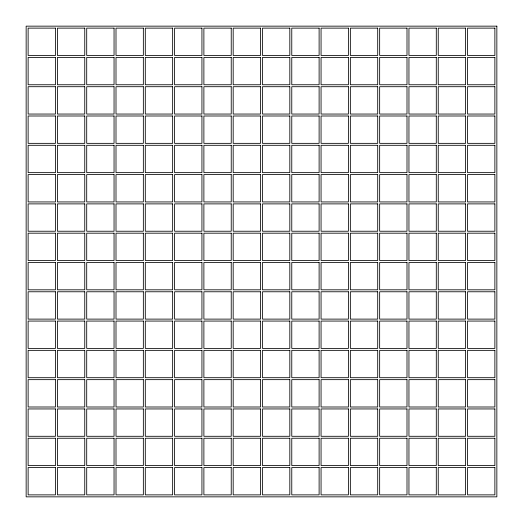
<?xml version="1.0" encoding="UTF-8"?>
<svg xmlns="http://www.w3.org/2000/svg" width="523" height="523" viewBox="0 0 523 523"><rect width="100%" height="100%" fill="white"/><g stroke="black" fill="none" stroke-linecap="round" stroke-linejoin="round"><path stroke-width="0.78" d="M496.85 26.15L26.15 26.15L26.15 496.85L496.85 496.85L496.85 26.15M55.464 28.124L28.124 28.124L28.124 55.464L55.464 55.464L55.464 28.124M84.759 28.124L57.419 28.124L57.419 55.464L84.759 55.464L84.759 28.124M114.053 28.124L86.707 28.124L86.707 55.464L114.053 55.464L114.053 28.124M143.348 28.124L116.001 28.124L116.001 55.464L143.348 55.464L143.348 28.124M172.642 28.124L145.296 28.124L145.296 55.464L172.642 55.464L172.642 28.124M201.937 28.124L174.59 28.124L174.59 55.464L201.937 55.464L201.937 28.124M231.231 28.124L203.885 28.124L203.885 55.464L231.231 55.464L231.231 28.124M260.526 28.124L233.18 28.124L233.18 55.464L260.526 55.464L260.526 28.124M289.82 28.124L262.474 28.124L262.474 55.464L289.82 55.464L289.82 28.124M319.115 28.124L291.769 28.124L291.769 55.464L319.115 55.464L319.115 28.124M348.41 28.124L321.063 28.124L321.063 55.464L348.41 55.464L348.41 28.124M377.704 28.124L350.358 28.124L350.358 55.464L377.704 55.464L377.704 28.124M406.999 28.124L379.652 28.124L379.652 55.464L406.999 55.464L406.999 28.124M436.293 28.124L408.947 28.124L408.947 55.464L436.293 55.464L436.293 28.124M465.581 28.124L438.241 28.124L438.241 55.464L465.581 55.464L465.581 28.124M494.876 28.124L467.536 28.124L467.536 55.464L494.876 55.464L494.876 28.124M55.464 57.419L28.124 57.419L28.124 84.759L55.464 84.759L55.464 57.419M84.759 57.419L57.419 57.419L57.419 84.759L84.759 84.759L84.759 57.419M114.053 57.419L86.707 57.419L86.707 84.759L114.053 84.759L114.053 57.419M143.348 57.419L116.001 57.419L116.001 84.759L143.348 84.759L143.348 57.419M172.642 57.419L145.296 57.419L145.296 84.759L172.642 84.759L172.642 57.419M201.937 57.419L174.59 57.419L174.59 84.759L201.937 84.759L201.937 57.419M231.231 57.419L203.885 57.419L203.885 84.759L231.231 84.759L231.231 57.419M260.526 57.419L233.18 57.419L233.18 84.759L260.526 84.759L260.526 57.419M289.82 57.419L262.474 57.419L262.474 84.759L289.82 84.759L289.82 57.419M319.115 57.419L291.769 57.419L291.769 84.759L319.115 84.759L319.115 57.419M348.41 57.419L321.063 57.419L321.063 84.759L348.41 84.759L348.41 57.419M377.704 57.419L350.358 57.419L350.358 84.759L377.704 84.759L377.704 57.419M406.999 57.419L379.652 57.419L379.652 84.759L406.999 84.759L406.999 57.419M436.293 57.419L408.947 57.419L408.947 84.759L436.293 84.759L436.293 57.419M465.581 57.419L438.241 57.419L438.241 84.759L465.581 84.759L465.581 57.419M494.876 57.419L467.536 57.419L467.536 84.759L494.876 84.759L494.876 57.419M55.464 86.707L28.124 86.707L28.124 114.053L55.464 114.053L55.464 86.707M84.759 86.707L57.419 86.707L57.419 114.053L84.759 114.053L84.759 86.707M114.053 86.707L86.707 86.707L86.707 114.053L114.053 114.053L114.053 86.707M143.348 86.707L116.001 86.707L116.001 114.053L143.348 114.053L143.348 86.707M172.642 86.707L145.296 86.707L145.296 114.053L172.642 114.053L172.642 86.707M201.937 86.707L174.59 86.707L174.59 114.053L201.937 114.053L201.937 86.707M231.231 86.707L203.885 86.707L203.885 114.053L231.231 114.053L231.231 86.707M260.526 86.707L233.18 86.707L233.18 114.053L260.526 114.053L260.526 86.707M289.82 86.707L262.474 86.707L262.474 114.053L289.82 114.053L289.82 86.707M319.115 86.707L291.769 86.707L291.769 114.053L319.115 114.053L319.115 86.707M348.41 86.707L321.063 86.707L321.063 114.053L348.41 114.053L348.41 86.707M377.704 86.707L350.358 86.707L350.358 114.053L377.704 114.053L377.704 86.707M406.999 86.707L379.652 86.707L379.652 114.053L406.999 114.053L406.999 86.707M436.293 86.707L408.947 86.707L408.947 114.053L436.293 114.053L436.293 86.707M465.581 86.707L438.241 86.707L438.241 114.053L465.581 114.053L465.581 86.707M494.876 86.707L467.536 86.707L467.536 114.053L494.876 114.053L494.876 86.707M55.464 116.001L28.124 116.001L28.124 143.348L55.464 143.348L55.464 116.001M84.759 116.001L57.419 116.001L57.419 143.348L84.759 143.348L84.759 116.001M114.053 116.001L86.707 116.001L86.707 143.348L114.053 143.348L114.053 116.001M143.348 116.001L116.001 116.001L116.001 143.348L143.348 143.348L143.348 116.001M172.642 116.001L145.296 116.001L145.296 143.348L172.642 143.348L172.642 116.001M201.937 116.001L174.59 116.001L174.59 143.348L201.937 143.348L201.937 116.001M231.231 116.001L203.885 116.001L203.885 143.348L231.231 143.348L231.231 116.001M260.526 116.001L233.18 116.001L233.18 143.348L260.526 143.348L260.526 116.001M289.82 116.001L262.474 116.001L262.474 143.348L289.82 143.348L289.82 116.001M319.115 116.001L291.769 116.001L291.769 143.348L319.115 143.348L319.115 116.001M348.41 116.001L321.063 116.001L321.063 143.348L348.41 143.348L348.41 116.001M377.704 116.001L350.358 116.001L350.358 143.348L377.704 143.348L377.704 116.001M406.999 116.001L379.652 116.001L379.652 143.348L406.999 143.348L406.999 116.001M436.293 116.001L408.947 116.001L408.947 143.348L436.293 143.348L436.293 116.001M465.581 116.001L438.241 116.001L438.241 143.348L465.581 143.348L465.581 116.001M494.876 116.001L467.536 116.001L467.536 143.348L494.876 143.348L494.876 116.001M55.464 145.296L28.124 145.296L28.124 172.642L55.464 172.642L55.464 145.296M84.759 145.296L57.419 145.296L57.419 172.642L84.759 172.642L84.759 145.296M114.053 145.296L86.707 145.296L86.707 172.642L114.053 172.642L114.053 145.296M143.348 145.296L116.001 145.296L116.001 172.642L143.348 172.642L143.348 145.296M172.642 145.296L145.296 145.296L145.296 172.642L172.642 172.642L172.642 145.296M201.937 145.296L174.59 145.296L174.59 172.642L201.937 172.642L201.937 145.296M231.231 145.296L203.885 145.296L203.885 172.642L231.231 172.642L231.231 145.296M260.526 145.296L233.18 145.296L233.18 172.642L260.526 172.642L260.526 145.296M289.82 145.296L262.474 145.296L262.474 172.642L289.82 172.642L289.82 145.296M319.115 145.296L291.769 145.296L291.769 172.642L319.115 172.642L319.115 145.296M348.41 145.296L321.063 145.296L321.063 172.642L348.41 172.642L348.41 145.296M377.704 145.296L350.358 145.296L350.358 172.642L377.704 172.642L377.704 145.296M406.999 145.296L379.652 145.296L379.652 172.642L406.999 172.642L406.999 145.296M436.293 145.296L408.947 145.296L408.947 172.642L436.293 172.642L436.293 145.296M465.581 145.296L438.241 145.296L438.241 172.642L465.581 172.642L465.581 145.296M494.876 145.296L467.536 145.296L467.536 172.642L494.876 172.642L494.876 145.296M55.464 174.59L28.124 174.59L28.124 201.937L55.464 201.937L55.464 174.59M84.759 174.59L57.419 174.59L57.419 201.937L84.759 201.937L84.759 174.59M114.053 174.59L86.707 174.59L86.707 201.937L114.053 201.937L114.053 174.59M143.348 174.59L116.001 174.59L116.001 201.937L143.348 201.937L143.348 174.59M172.642 174.59L145.296 174.59L145.296 201.937L172.642 201.937L172.642 174.59M201.937 174.59L174.59 174.59L174.59 201.937L201.937 201.937L201.937 174.59M231.231 174.59L203.885 174.59L203.885 201.937L231.231 201.937L231.231 174.59M260.526 174.59L233.18 174.59L233.18 201.937L260.526 201.937L260.526 174.59M289.82 174.59L262.474 174.59L262.474 201.937L289.82 201.937L289.82 174.59M319.115 174.59L291.769 174.59L291.769 201.937L319.115 201.937L319.115 174.59M348.41 174.59L321.063 174.59L321.063 201.937L348.41 201.937L348.41 174.59M377.704 174.59L350.358 174.59L350.358 201.937L377.704 201.937L377.704 174.59M406.999 174.59L379.652 174.59L379.652 201.937L406.999 201.937L406.999 174.59M436.293 174.59L408.947 174.59L408.947 201.937L436.293 201.937L436.293 174.59M465.581 174.59L438.241 174.59L438.241 201.937L465.581 201.937L465.581 174.59M494.876 174.59L467.536 174.59L467.536 201.937L494.876 201.937L494.876 174.59M55.464 203.885L28.124 203.885L28.124 231.231L55.464 231.231L55.464 203.885M84.759 203.885L57.419 203.885L57.419 231.231L84.759 231.231L84.759 203.885M114.053 203.885L86.707 203.885L86.707 231.231L114.053 231.231L114.053 203.885M143.348 203.885L116.001 203.885L116.001 231.231L143.348 231.231L143.348 203.885M172.642 203.885L145.296 203.885L145.296 231.231L172.642 231.231L172.642 203.885M201.937 203.885L174.59 203.885L174.59 231.231L201.937 231.231L201.937 203.885M231.231 203.885L203.885 203.885L203.885 231.231L231.231 231.231L231.231 203.885M260.526 203.885L233.18 203.885L233.18 231.231L260.526 231.231L260.526 203.885M289.82 203.885L262.474 203.885L262.474 231.231L289.82 231.231L289.82 203.885M319.115 203.885L291.769 203.885L291.769 231.231L319.115 231.231L319.115 203.885M348.41 203.885L321.063 203.885L321.063 231.231L348.41 231.231L348.41 203.885M377.704 203.885L350.358 203.885L350.358 231.231L377.704 231.231L377.704 203.885M406.999 203.885L379.652 203.885L379.652 231.231L406.999 231.231L406.999 203.885M436.293 203.885L408.947 203.885L408.947 231.231L436.293 231.231L436.293 203.885M465.581 203.885L438.241 203.885L438.241 231.231L465.581 231.231L465.581 203.885M494.876 203.885L467.536 203.885L467.536 231.231L494.876 231.231L494.876 203.885M55.464 233.18L28.124 233.18L28.124 260.526L55.464 260.526L55.464 233.18M84.759 233.18L57.419 233.18L57.419 260.526L84.759 260.526L84.759 233.18M114.053 233.18L86.707 233.18L86.707 260.526L114.053 260.526L114.053 233.18M143.348 233.18L116.001 233.18L116.001 260.526L143.348 260.526L143.348 233.18M172.642 233.18L145.296 233.18L145.296 260.526L172.642 260.526L172.642 233.18M201.937 233.18L174.59 233.18L174.59 260.526L201.937 260.526L201.937 233.18M231.231 233.18L203.885 233.18L203.885 260.526L231.231 260.526L231.231 233.18M260.526 233.18L233.18 233.18L233.18 260.526L260.526 260.526L260.526 233.18M289.82 233.18L262.474 233.18L262.474 260.526L289.82 260.526L289.82 233.18M319.115 233.18L291.769 233.18L291.769 260.526L319.115 260.526L319.115 233.18M348.41 233.18L321.063 233.18L321.063 260.526L348.41 260.526L348.41 233.18M377.704 233.18L350.358 233.18L350.358 260.526L377.704 260.526L377.704 233.18M406.999 233.18L379.652 233.18L379.652 260.526L406.999 260.526L406.999 233.18M436.293 233.18L408.947 233.18L408.947 260.526L436.293 260.526L436.293 233.18M465.581 233.18L438.241 233.18L438.241 260.526L465.581 260.526L465.581 233.18M494.876 233.18L467.536 233.18L467.536 260.526L494.876 260.526L494.876 233.18M55.464 262.474L28.124 262.474L28.124 289.82L55.464 289.82L55.464 262.474M84.759 262.474L57.419 262.474L57.419 289.82L84.759 289.82L84.759 262.474M114.053 262.474L86.707 262.474L86.707 289.82L114.053 289.82L114.053 262.474M143.348 262.474L116.001 262.474L116.001 289.82L143.348 289.82L143.348 262.474M172.642 262.474L145.296 262.474L145.296 289.82L172.642 289.82L172.642 262.474M201.937 262.474L174.59 262.474L174.59 289.82L201.937 289.82L201.937 262.474M231.231 262.474L203.885 262.474L203.885 289.82L231.231 289.82L231.231 262.474M260.526 262.474L233.18 262.474L233.18 289.82L260.526 289.82L260.526 262.474M289.82 262.474L262.474 262.474L262.474 289.82L289.82 289.82L289.82 262.474M319.115 262.474L291.769 262.474L291.769 289.82L319.115 289.82L319.115 262.474M348.41 262.474L321.063 262.474L321.063 289.82L348.41 289.82L348.41 262.474M377.704 262.474L350.358 262.474L350.358 289.82L377.704 289.82L377.704 262.474M406.999 262.474L379.652 262.474L379.652 289.82L406.999 289.82L406.999 262.474M436.293 262.474L408.947 262.474L408.947 289.82L436.293 289.82L436.293 262.474M465.581 262.474L438.241 262.474L438.241 289.82L465.581 289.82L465.581 262.474M494.876 262.474L467.536 262.474L467.536 289.82L494.876 289.82L494.876 262.474M55.464 291.769L28.124 291.769L28.124 319.115L55.464 319.115L55.464 291.769M84.759 291.769L57.419 291.769L57.419 319.115L84.759 319.115L84.759 291.769M114.053 291.769L86.707 291.769L86.707 319.115L114.053 319.115L114.053 291.769M143.348 291.769L116.001 291.769L116.001 319.115L143.348 319.115L143.348 291.769M172.642 291.769L145.296 291.769L145.296 319.115L172.642 319.115L172.642 291.769M201.937 291.769L174.59 291.769L174.59 319.115L201.937 319.115L201.937 291.769M231.231 291.769L203.885 291.769L203.885 319.115L231.231 319.115L231.231 291.769M260.526 291.769L233.18 291.769L233.18 319.115L260.526 319.115L260.526 291.769M289.82 291.769L262.474 291.769L262.474 319.115L289.82 319.115L289.82 291.769M319.115 291.769L291.769 291.769L291.769 319.115L319.115 319.115L319.115 291.769M348.41 291.769L321.063 291.769L321.063 319.115L348.41 319.115L348.41 291.769M377.704 291.769L350.358 291.769L350.358 319.115L377.704 319.115L377.704 291.769M406.999 291.769L379.652 291.769L379.652 319.115L406.999 319.115L406.999 291.769M436.293 291.769L408.947 291.769L408.947 319.115L436.293 319.115L436.293 291.769M465.581 291.769L438.241 291.769L438.241 319.115L465.581 319.115L465.581 291.769M494.876 291.769L467.536 291.769L467.536 319.115L494.876 319.115L494.876 291.769M55.464 321.063L28.124 321.063L28.124 348.41L55.464 348.41L55.464 321.063M84.759 321.063L57.419 321.063L57.419 348.41L84.759 348.41L84.759 321.063M114.053 321.063L86.707 321.063L86.707 348.41L114.053 348.41L114.053 321.063M143.348 321.063L116.001 321.063L116.001 348.41L143.348 348.41L143.348 321.063M172.642 321.063L145.296 321.063L145.296 348.41L172.642 348.41L172.642 321.063M201.937 321.063L174.59 321.063L174.59 348.41L201.937 348.41L201.937 321.063M231.231 321.063L203.885 321.063L203.885 348.41L231.231 348.41L231.231 321.063M260.526 321.063L233.18 321.063L233.18 348.41L260.526 348.41L260.526 321.063M289.82 321.063L262.474 321.063L262.474 348.41L289.82 348.41L289.82 321.063M319.115 321.063L291.769 321.063L291.769 348.41L319.115 348.41L319.115 321.063M348.41 321.063L321.063 321.063L321.063 348.41L348.41 348.41L348.41 321.063M377.704 321.063L350.358 321.063L350.358 348.41L377.704 348.41L377.704 321.063M406.999 321.063L379.652 321.063L379.652 348.41L406.999 348.41L406.999 321.063M436.293 321.063L408.947 321.063L408.947 348.41L436.293 348.41L436.293 321.063M465.581 321.063L438.241 321.063L438.241 348.41L465.581 348.41L465.581 321.063M494.876 321.063L467.536 321.063L467.536 348.41L494.876 348.41L494.876 321.063M55.464 350.358L28.124 350.358L28.124 377.704L55.464 377.704L55.464 350.358M84.759 350.358L57.419 350.358L57.419 377.704L84.759 377.704L84.759 350.358M114.053 350.358L86.707 350.358L86.707 377.704L114.053 377.704L114.053 350.358M143.348 350.358L116.001 350.358L116.001 377.704L143.348 377.704L143.348 350.358M172.642 350.358L145.296 350.358L145.296 377.704L172.642 377.704L172.642 350.358M201.937 350.358L174.59 350.358L174.59 377.704L201.937 377.704L201.937 350.358M231.231 350.358L203.885 350.358L203.885 377.704L231.231 377.704L231.231 350.358M260.526 350.358L233.18 350.358L233.18 377.704L260.526 377.704L260.526 350.358M289.82 350.358L262.474 350.358L262.474 377.704L289.82 377.704L289.82 350.358M319.115 350.358L291.769 350.358L291.769 377.704L319.115 377.704L319.115 350.358M348.41 350.358L321.063 350.358L321.063 377.704L348.41 377.704L348.41 350.358M377.704 350.358L350.358 350.358L350.358 377.704L377.704 377.704L377.704 350.358M406.999 350.358L379.652 350.358L379.652 377.704L406.999 377.704L406.999 350.358M436.293 350.358L408.947 350.358L408.947 377.704L436.293 377.704L436.293 350.358M465.581 350.358L438.241 350.358L438.241 377.704L465.581 377.704L465.581 350.358M494.876 350.358L467.536 350.358L467.536 377.704L494.876 377.704L494.876 350.358M55.464 379.652L28.124 379.652L28.124 406.999L55.464 406.999L55.464 379.652M84.759 379.652L57.419 379.652L57.419 406.999L84.759 406.999L84.759 379.652M114.053 379.652L86.707 379.652L86.707 406.999L114.053 406.999L114.053 379.652M143.348 379.652L116.001 379.652L116.001 406.999L143.348 406.999L143.348 379.652M172.642 379.652L145.296 379.652L145.296 406.999L172.642 406.999L172.642 379.652M201.937 379.652L174.59 379.652L174.59 406.999L201.937 406.999L201.937 379.652M231.231 379.652L203.885 379.652L203.885 406.999L231.231 406.999L231.231 379.652M260.526 379.652L233.18 379.652L233.18 406.999L260.526 406.999L260.526 379.652M289.82 379.652L262.474 379.652L262.474 406.999L289.82 406.999L289.82 379.652M319.115 379.652L291.769 379.652L291.769 406.999L319.115 406.999L319.115 379.652M348.41 379.652L321.063 379.652L321.063 406.999L348.41 406.999L348.41 379.652M377.704 379.652L350.358 379.652L350.358 406.999L377.704 406.999L377.704 379.652M406.999 379.652L379.652 379.652L379.652 406.999L406.999 406.999L406.999 379.652M436.293 379.652L408.947 379.652L408.947 406.999L436.293 406.999L436.293 379.652M465.581 379.652L438.241 379.652L438.241 406.999L465.581 406.999L465.581 379.652M494.876 379.652L467.536 379.652L467.536 406.999L494.876 406.999L494.876 379.652M55.464 408.947L28.124 408.947L28.124 436.293L55.464 436.293L55.464 408.947M84.759 408.947L57.419 408.947L57.419 436.293L84.759 436.293L84.759 408.947M114.053 408.947L86.707 408.947L86.707 436.293L114.053 436.293L114.053 408.947M143.348 408.947L116.001 408.947L116.001 436.293L143.348 436.293L143.348 408.947M172.642 408.947L145.296 408.947L145.296 436.293L172.642 436.293L172.642 408.947M201.937 408.947L174.59 408.947L174.59 436.293L201.937 436.293L201.937 408.947M231.231 408.947L203.885 408.947L203.885 436.293L231.231 436.293L231.231 408.947M260.526 408.947L233.18 408.947L233.18 436.293L260.526 436.293L260.526 408.947M289.82 408.947L262.474 408.947L262.474 436.293L289.82 436.293L289.82 408.947M319.115 408.947L291.769 408.947L291.769 436.293L319.115 436.293L319.115 408.947M348.41 408.947L321.063 408.947L321.063 436.293L348.41 436.293L348.41 408.947M377.704 408.947L350.358 408.947L350.358 436.293L377.704 436.293L377.704 408.947M406.999 408.947L379.652 408.947L379.652 436.293L406.999 436.293L406.999 408.947M436.293 408.947L408.947 408.947L408.947 436.293L436.293 436.293L436.293 408.947M465.581 408.947L438.241 408.947L438.241 436.293L465.581 436.293L465.581 408.947M494.876 408.947L467.536 408.947L467.536 436.293L494.876 436.293L494.876 408.947M55.464 438.241L28.124 438.241L28.124 465.581L55.464 465.581L55.464 438.241M84.759 438.241L57.419 438.241L57.419 465.581L84.759 465.581L84.759 438.241M114.053 438.241L86.707 438.241L86.707 465.581L114.053 465.581L114.053 438.241M143.348 438.241L116.001 438.241L116.001 465.581L143.348 465.581L143.348 438.241M172.642 438.241L145.296 438.241L145.296 465.581L172.642 465.581L172.642 438.241M201.937 438.241L174.59 438.241L174.59 465.581L201.937 465.581L201.937 438.241M231.231 438.241L203.885 438.241L203.885 465.581L231.231 465.581L231.231 438.241M260.526 438.241L233.18 438.241L233.18 465.581L260.526 465.581L260.526 438.241M289.82 438.241L262.474 438.241L262.474 465.581L289.82 465.581L289.82 438.241M319.115 438.241L291.769 438.241L291.769 465.581L319.115 465.581L319.115 438.241M348.41 438.241L321.063 438.241L321.063 465.581L348.41 465.581L348.41 438.241M377.704 438.241L350.358 438.241L350.358 465.581L377.704 465.581L377.704 438.241M406.999 438.241L379.652 438.241L379.652 465.581L406.999 465.581L406.999 438.241M436.293 438.241L408.947 438.241L408.947 465.581L436.293 465.581L436.293 438.241M465.581 438.241L438.241 438.241L438.241 465.581L465.581 465.581L465.581 438.241M494.876 438.241L467.536 438.241L467.536 465.581L494.876 465.581L494.876 438.241M55.464 467.536L28.124 467.536L28.124 494.876L55.464 494.876L55.464 467.536M84.759 467.536L57.419 467.536L57.419 494.876L84.759 494.876L84.759 467.536M114.053 467.536L86.707 467.536L86.707 494.876L114.053 494.876L114.053 467.536M143.348 467.536L116.001 467.536L116.001 494.876L143.348 494.876L143.348 467.536M172.642 467.536L145.296 467.536L145.296 494.876L172.642 494.876L172.642 467.536M201.937 467.536L174.59 467.536L174.59 494.876L201.937 494.876L201.937 467.536M231.231 467.536L203.885 467.536L203.885 494.876L231.231 494.876L231.231 467.536M260.526 467.536L233.18 467.536L233.18 494.876L260.526 494.876L260.526 467.536M289.82 467.536L262.474 467.536L262.474 494.876L289.82 494.876L289.82 467.536M319.115 467.536L291.769 467.536L291.769 494.876L319.115 494.876L319.115 467.536M348.41 467.536L321.063 467.536L321.063 494.876L348.41 494.876L348.41 467.536M377.704 467.536L350.358 467.536L350.358 494.876L377.704 494.876L377.704 467.536M406.999 467.536L379.652 467.536L379.652 494.876L406.999 494.876L406.999 467.536M436.293 467.536L408.947 467.536L408.947 494.876L436.293 494.876L436.293 467.536M465.581 467.536L438.241 467.536L438.241 494.876L465.581 494.876L465.581 467.536M494.876 467.536L467.536 467.536L467.536 494.876L494.876 494.876L494.876 467.536"/></g></svg>
